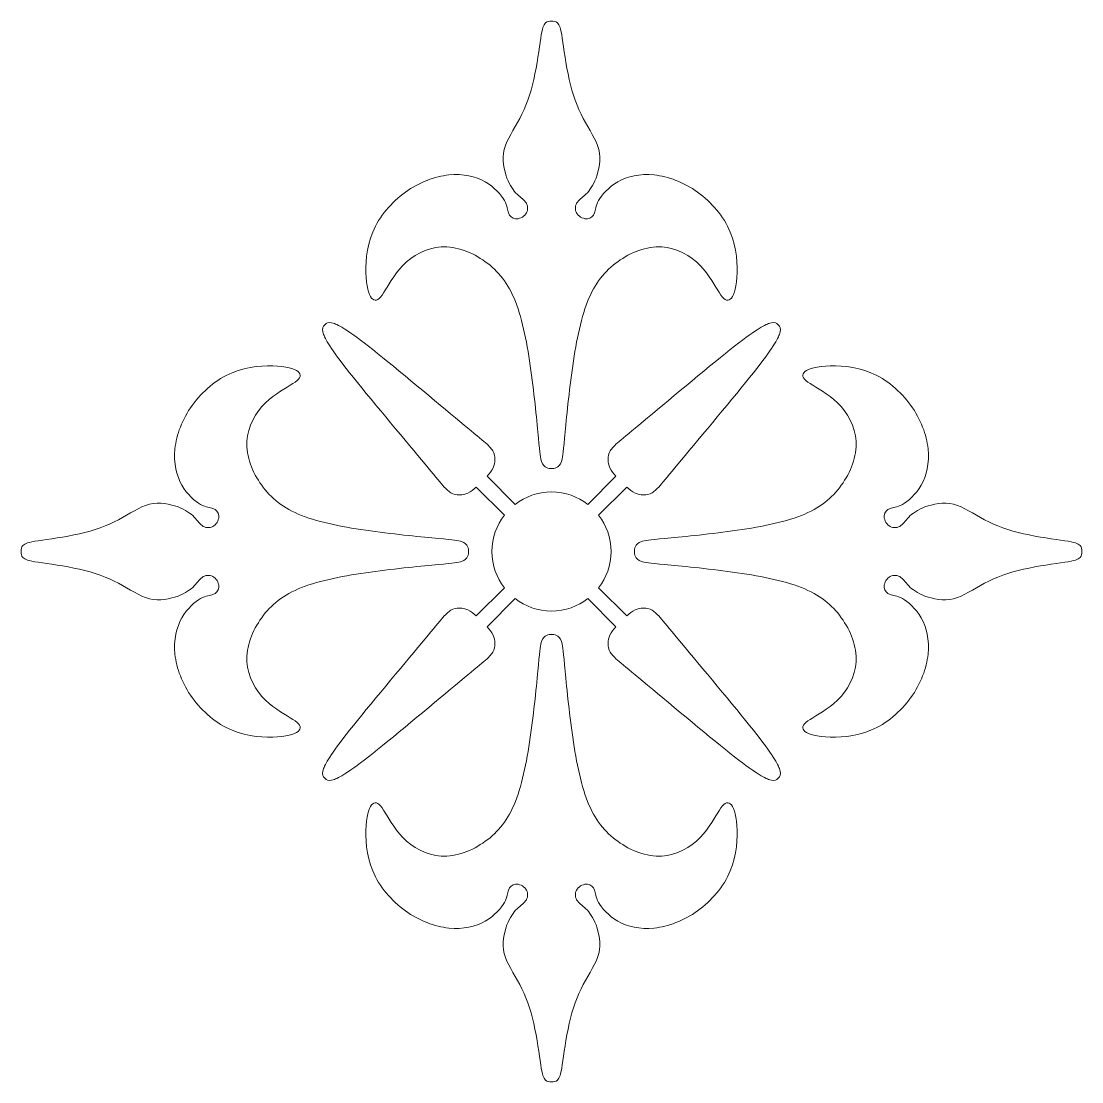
# Model space of a CAD drawing. Header units: millimetres. Extents: x 117 to 303, y -60 to 133.
# Drawn here: x 219.7 to 302.7, y 50 to 132.9 of the extents above; entities that cross this region are included whole.
import ezdxf

# ---------------------------------------------------------------- set-up
doc = ezdxf.new("R2010")
doc.units = ezdxf.units.MM
doc.header["$MEASUREMENT"] = 0
doc.layers.add('Layer 1', color=7, linetype='Continuous')

msp = doc.modelspace()

# ---------------------------------------------------------------- linework, layer by layer
at = {"layer": 'Layer 1', "lineweight": 20}
for points, knots in [([(261.2356, 132.9482), (261.0643, 132.9482), (260.8923, 132.9482), (260.7562, 132.8086), (260.7562, 132.8086), (260.6194, 132.6684), (260.5173, 132.3879), (260.3903, 131.609), (260.3903, 131.609), (260.2634, 130.8295), (260.1099, 129.5509), (259.8497, 128.3998), (259.8497, 128.3998), (259.5889, 127.2487), (259.2196, 126.224), (258.7557, 125.34), (258.7557, 125.34), (258.2913, 124.4561), (257.731, 123.7118), (257.54, 122.9201), (257.54, 122.9201), (257.349, 122.1279), (257.5279, 121.2878), (257.7535, 120.6808), (257.7535, 120.6808), (257.9791, 120.0733), (258.2526, 119.6976), (258.5388, 119.4213), (258.5388, 119.4213), (258.825, 119.1449), (259.1244, 118.966), (259.2675, 118.7087), (259.2675, 118.7087), (259.4106, 118.4514), (259.3979, 118.1138), (259.2168, 117.8663), (259.2168, 117.8663), (259.0356, 117.6182), (258.6853, 117.4584), (258.4182, 117.4803), (258.4182, 117.4803), (258.1511, 117.5028), (257.9664, 117.707), (257.8776, 117.9482), (257.8776, 117.9482), (257.7881, 118.19), (257.795, 118.4704), (257.5469, 118.9124), (257.5469, 118.9124), (257.2988, 119.3543), (256.7963, 119.959), (256.0491, 120.3785), (256.0491, 120.3785), (255.3013, 120.798), (254.3089, 121.034), (253.2057, 120.9226), (253.2057, 120.9226), (252.1019, 120.8112), (250.8862, 120.3525), (249.802, 119.5707), (249.802, 119.5707), (248.7179, 118.7883), (247.7629, 117.6811), (247.2483, 116.4475), (247.2483, 116.4475), (246.733, 115.2133), (246.6563, 113.8516), (246.7261, 112.8978), (246.7261, 112.8978), (246.7965, 111.9435), (247.0129, 111.3965), (247.2546, 111.2026), (247.2546, 111.2026), (247.4964, 111.0082), (247.7635, 111.168), (248.1034, 111.6862), (248.1034, 111.6862), (248.4438, 112.2043), (248.8575, 113.0825), (249.6076, 113.8389), (249.6076, 113.8389), (250.3582, 114.5959), (251.4464, 115.2323), (252.6166, 115.2993), (252.6166, 115.2993), (253.7873, 115.3662), (255.0405, 114.8631), (256.0549, 114.1355), (256.0549, 114.1355), (257.0698, 113.4073), (257.8458, 112.4524), (258.4147, 111.0088), (258.4147, 111.0088), (258.9842, 109.5651), (259.3472, 107.6305), (259.6264, 105.6237), (259.6264, 105.6237), (259.9063, 103.617), (260.1042, 101.5369), (260.2184, 100.3189), (260.2184, 100.3189), (260.3326, 99.1009), (260.365, 98.7443), (260.4567, 98.4933), (260.4567, 98.4933), (260.549, 98.2423), (260.7019, 98.0952), (260.8416, 98.0225), (260.8416, 98.0225), (260.9812, 97.9492), (261.1087, 97.9492), (261.2356, 97.9492)], [0, 0, 0, 0, 0.0344828, 0.0344828, 0.0344828, 0.0344828, 0.0689655, 0.0689655, 0.0689655, 0.0689655, 0.1034483, 0.1034483, 0.1034483, 0.1034483, 0.137931, 0.137931, 0.137931, 0.137931, 0.1724138, 0.1724138, 0.1724138, 0.1724138, 0.2068966, 0.2068966, 0.2068966, 0.2068966, 0.2413793, 0.2413793, 0.2413793, 0.2413793, 0.2758621, 0.2758621, 0.2758621, 0.2758621, 0.3103448, 0.3103448, 0.3103448, 0.3103448, 0.3448276, 0.3448276, 0.3448276, 0.3448276, 0.3793103, 0.3793103, 0.3793103, 0.3793103, 0.4137931, 0.4137931, 0.4137931, 0.4137931, 0.4482759, 0.4482759, 0.4482759, 0.4482759, 0.4827586, 0.4827586, 0.4827586, 0.4827586, 0.5172414, 0.5172414, 0.5172414, 0.5172414, 0.5517241, 0.5517241, 0.5517241, 0.5517241, 0.5862069, 0.5862069, 0.5862069, 0.5862069, 0.6206897, 0.6206897, 0.6206897, 0.6206897, 0.6551724, 0.6551724, 0.6551724, 0.6551724, 0.6896552, 0.6896552, 0.6896552, 0.6896552, 0.7241379, 0.7241379, 0.7241379, 0.7241379, 0.7586207, 0.7586207, 0.7586207, 0.7586207, 0.7931034, 0.7931034, 0.7931034, 0.7931034, 0.8275862, 0.8275862, 0.8275862, 0.8275862, 0.862069, 0.862069, 0.862069, 0.862069, 0.8965517, 0.8965517, 0.8965517, 0.8965517, 0.9310345, 0.9310345, 0.9310345, 0.9310345, 1, 1, 1, 1]), ([(261.2356, 132.9482), (261.407, 132.9482), (261.5789, 132.9482), (261.7151, 132.8086), (261.7151, 132.8086), (261.8519, 132.6684), (261.954, 132.3879), (262.0809, 131.609), (262.0809, 131.609), (262.2079, 130.8295), (262.3613, 129.5509), (262.6216, 128.3998), (262.6216, 128.3998), (262.8824, 127.2487), (263.2516, 126.224), (263.7155, 125.34), (263.7155, 125.34), (264.18, 124.4561), (264.7403, 123.7118), (264.9313, 122.9201), (264.9313, 122.9201), (265.1222, 122.1279), (264.9434, 121.2878), (264.7178, 120.6808), (264.7178, 120.6808), (264.4922, 120.0733), (264.2187, 119.6976), (263.9325, 119.4213), (263.9325, 119.4213), (263.6463, 119.1449), (263.3468, 118.966), (263.2037, 118.7087), (263.2037, 118.7087), (263.0607, 118.4514), (263.0733, 118.1138), (263.2545, 117.8663), (263.2545, 117.8663), (263.4357, 117.6182), (263.7859, 117.4584), (264.0531, 117.4803), (264.0531, 117.4803), (264.3202, 117.5028), (264.5049, 117.707), (264.5937, 117.9482), (264.5937, 117.9482), (264.6831, 118.19), (264.6762, 118.4704), (264.9243, 118.9124), (264.9243, 118.9124), (265.1724, 119.3543), (265.675, 119.959), (266.4222, 120.3785), (266.4222, 120.3785), (267.17, 120.798), (268.1624, 121.034), (269.2656, 120.9226), (269.2656, 120.9226), (270.3694, 120.8112), (271.5851, 120.3525), (272.6693, 119.5707), (272.6693, 119.5707), (273.7534, 118.7883), (274.7083, 117.6811), (275.223, 116.4475), (275.223, 116.4475), (275.7383, 115.2133), (275.815, 113.8516), (275.7452, 112.8978), (275.7452, 112.8978), (275.6748, 111.9435), (275.4584, 111.3965), (275.2167, 111.2026), (275.2167, 111.2026), (274.9749, 111.0082), (274.7078, 111.168), (274.3679, 111.6862), (274.3679, 111.6862), (274.0275, 112.2043), (273.6138, 113.0825), (272.8637, 113.8389), (272.8637, 113.8389), (272.113, 114.5959), (271.0248, 115.2323), (269.8547, 115.2993), (269.8547, 115.2993), (268.684, 115.3662), (267.4308, 114.8631), (266.4164, 114.1355), (266.4164, 114.1355), (265.4015, 113.4073), (264.6254, 112.4524), (264.0565, 111.0088), (264.0565, 111.0088), (263.487, 109.5651), (263.1241, 107.6305), (262.8449, 105.6237), (262.8449, 105.6237), (262.565, 103.617), (262.3671, 101.5369), (262.2529, 100.3189), (262.2529, 100.3189), (262.1386, 99.1009), (262.1063, 98.7443), (262.0146, 98.4933), (262.0146, 98.4933), (261.9223, 98.2423), (261.7694, 98.0952), (261.6297, 98.0225), (261.6297, 98.0225), (261.4901, 97.9492), (261.3626, 97.9492), (261.2356, 97.9492)], [0, 0, 0, 0, 0.0344828, 0.0344828, 0.0344828, 0.0344828, 0.0689655, 0.0689655, 0.0689655, 0.0689655, 0.1034483, 0.1034483, 0.1034483, 0.1034483, 0.137931, 0.137931, 0.137931, 0.137931, 0.1724138, 0.1724138, 0.1724138, 0.1724138, 0.2068966, 0.2068966, 0.2068966, 0.2068966, 0.2413793, 0.2413793, 0.2413793, 0.2413793, 0.2758621, 0.2758621, 0.2758621, 0.2758621, 0.3103448, 0.3103448, 0.3103448, 0.3103448, 0.3448276, 0.3448276, 0.3448276, 0.3448276, 0.3793103, 0.3793103, 0.3793103, 0.3793103, 0.4137931, 0.4137931, 0.4137931, 0.4137931, 0.4482759, 0.4482759, 0.4482759, 0.4482759, 0.4827586, 0.4827586, 0.4827586, 0.4827586, 0.5172414, 0.5172414, 0.5172414, 0.5172414, 0.5517241, 0.5517241, 0.5517241, 0.5517241, 0.5862069, 0.5862069, 0.5862069, 0.5862069, 0.6206897, 0.6206897, 0.6206897, 0.6206897, 0.6551724, 0.6551724, 0.6551724, 0.6551724, 0.6896552, 0.6896552, 0.6896552, 0.6896552, 0.7241379, 0.7241379, 0.7241379, 0.7241379, 0.7586207, 0.7586207, 0.7586207, 0.7586207, 0.7931034, 0.7931034, 0.7931034, 0.7931034, 0.8275862, 0.8275862, 0.8275862, 0.8275862, 0.862069, 0.862069, 0.862069, 0.862069, 0.8965517, 0.8965517, 0.8965517, 0.8965517, 0.9310345, 0.9310345, 0.9310345, 0.9310345, 1, 1, 1, 1]), ([(243.5076, 109.1901), (243.3738, 109.0759), (243.2399, 108.961), (243.3761, 108.5318), (243.3761, 108.5318), (243.5128, 108.1025), (243.9208, 107.3582), (245.4377, 105.4402), (245.4377, 105.4402), (246.9546, 103.5223), (249.5816, 100.4308), (251.076, 98.6277), (251.076, 98.6277), (252.571, 96.8241), (252.9345, 96.3088), (253.3632, 96.0642), (253.3632, 96.0642), (253.7925, 95.819), (254.2893, 95.8449), (254.6989, 96.0353), (254.6989, 96.0353), (254.9384, 96.1467), (255.1484, 96.3152), (255.3463, 96.5056)], [0, 0, 0, 0, 0.1428571, 0.1428571, 0.1428571, 0.1428571, 0.2857143, 0.2857143, 0.2857143, 0.2857143, 0.4285714, 0.4285714, 0.4285714, 0.4285714, 0.5714286, 0.5714286, 0.5714286, 0.5714286, 0.7142857, 0.7142857, 0.7142857, 0.7142857, 1, 1, 1, 1]), ([(243.5076, 109.1901), (243.6219, 109.324), (243.7367, 109.4578), (244.166, 109.3217), (244.166, 109.3217), (244.5953, 109.1849), (245.3396, 108.777), (247.2575, 107.2601), (247.2575, 107.2601), (249.1754, 105.7432), (252.2669, 103.1161), (254.07, 101.6217), (254.07, 101.6217), (255.8737, 100.1268), (256.3889, 99.7633), (256.6336, 99.3346), (256.6336, 99.3346), (256.8788, 98.9053), (256.8528, 98.4085), (256.6624, 97.9988), (256.6624, 97.9988), (256.5511, 97.7594), (256.3826, 97.5493), (256.1922, 97.3514)], [0, 0, 0, 0, 0.1428571, 0.1428571, 0.1428571, 0.1428571, 0.2857143, 0.2857143, 0.2857143, 0.2857143, 0.4285714, 0.4285714, 0.4285714, 0.4285714, 0.5714286, 0.5714286, 0.5714286, 0.5714286, 0.7142857, 0.7142857, 0.7142857, 0.7142857, 1, 1, 1, 1]), ([(278.9636, 109.1901), (278.8494, 109.324), (278.7346, 109.4578), (278.3053, 109.3217), (278.3053, 109.3217), (277.876, 109.1849), (277.1317, 108.777), (275.2138, 107.2601), (275.2138, 107.2601), (273.2959, 105.7432), (270.2044, 103.1161), (268.4013, 101.6217), (268.4013, 101.6217), (266.5976, 100.1268), (266.0823, 99.7633), (265.8377, 99.3346), (265.8377, 99.3346), (265.5925, 98.9053), (265.6184, 98.4085), (265.8089, 97.9988), (265.8089, 97.9988), (265.9202, 97.7594), (266.0887, 97.5493), (266.2791, 97.3514)], [0, 0, 0, 0, 0.1428571, 0.1428571, 0.1428571, 0.1428571, 0.2857143, 0.2857143, 0.2857143, 0.2857143, 0.4285714, 0.4285714, 0.4285714, 0.4285714, 0.5714286, 0.5714286, 0.5714286, 0.5714286, 0.7142857, 0.7142857, 0.7142857, 0.7142857, 1, 1, 1, 1]), ([(278.9636, 109.1901), (279.0975, 109.0759), (279.2313, 108.961), (279.0952, 108.5318), (279.0952, 108.5318), (278.9584, 108.1025), (278.5505, 107.3582), (277.0336, 105.4402), (277.0336, 105.4402), (275.5167, 103.5223), (272.8897, 100.4308), (271.3953, 98.6277), (271.3953, 98.6277), (269.9003, 96.8241), (269.5368, 96.3088), (269.1081, 96.0642), (269.1081, 96.0642), (268.6788, 95.819), (268.182, 95.8449), (267.7723, 96.0353), (267.7723, 96.0353), (267.5329, 96.1467), (267.3229, 96.3152), (267.125, 96.5056)], [0, 0, 0, 0, 0.1428571, 0.1428571, 0.1428571, 0.1428571, 0.2857143, 0.2857143, 0.2857143, 0.2857143, 0.4285714, 0.4285714, 0.4285714, 0.4285714, 0.5714286, 0.5714286, 0.5714286, 0.5714286, 0.7142857, 0.7142857, 0.7142857, 0.7142857, 1, 1, 1, 1]), ([(219.7495, 91.4621), (219.7495, 91.6335), (219.7495, 91.8054), (219.8892, 91.9416), (219.8892, 91.9416), (220.0294, 92.0783), (220.3098, 92.1805), (221.0887, 92.3074), (221.0887, 92.3074), (221.8683, 92.4343), (223.1469, 92.5878), (224.298, 92.848), (224.298, 92.848), (225.449, 93.1088), (226.4738, 93.4781), (227.3577, 93.942), (227.3577, 93.942), (228.2417, 94.4065), (228.986, 94.9667), (229.7776, 95.1577), (229.7776, 95.1577), (230.5698, 95.3487), (231.4099, 95.1698), (232.0169, 94.9442), (232.0169, 94.9442), (232.6245, 94.7186), (233.0001, 94.4451), (233.2765, 94.159), (233.2765, 94.159), (233.5529, 93.8728), (233.7317, 93.5733), (233.9891, 93.4302), (233.9891, 93.4302), (234.2464, 93.2871), (234.5839, 93.2998), (234.8315, 93.481), (234.8315, 93.481), (235.0796, 93.6622), (235.2394, 94.0124), (235.2175, 94.2795), (235.2175, 94.2795), (235.195, 94.5467), (234.9907, 94.7313), (234.7495, 94.8202), (234.7495, 94.8202), (234.5078, 94.9096), (234.2274, 94.9027), (233.7854, 95.1508), (233.7854, 95.1508), (233.3434, 95.3989), (232.7387, 95.9015), (232.3193, 96.6487), (232.3193, 96.6487), (231.8998, 97.3964), (231.6638, 98.3889), (231.7752, 99.4921), (231.7752, 99.4921), (231.8865, 100.5958), (232.3452, 101.8116), (233.127, 102.8957), (233.127, 102.8957), (233.9094, 103.9799), (235.0167, 104.9348), (236.2503, 105.4495), (236.2503, 105.4495), (237.4845, 105.9647), (238.8462, 106.0415), (239.7999, 105.9717), (239.7999, 105.9717), (240.7543, 105.9013), (241.3012, 105.6849), (241.4951, 105.4431), (241.4951, 105.4431), (241.6896, 105.2014), (241.5297, 104.9342), (241.0116, 104.5944), (241.0116, 104.5944), (240.4935, 104.254), (239.6153, 103.8403), (238.8588, 103.0902), (238.8588, 103.0902), (238.1018, 102.3395), (237.4654, 101.2513), (237.3985, 100.0812), (237.3985, 100.0812), (237.3316, 98.9105), (237.8347, 97.6572), (238.5623, 96.6429), (238.5623, 96.6429), (239.2904, 95.628), (240.2454, 94.8519), (241.689, 94.283), (241.689, 94.283), (243.1326, 93.7135), (245.0672, 93.3506), (247.074, 93.0713), (247.074, 93.0713), (249.0808, 92.7915), (251.1608, 92.5936), (252.3789, 92.4793), (252.3789, 92.4793), (253.5969, 92.3651), (253.9535, 92.3328), (254.2044, 92.241), (254.2044, 92.241), (254.4554, 92.1487), (254.6026, 91.9958), (254.6753, 91.8562), (254.6753, 91.8562), (254.7485, 91.7166), (254.7485, 91.589), (254.7485, 91.4621)], [0, 0, 0, 0, 0.0344828, 0.0344828, 0.0344828, 0.0344828, 0.0689655, 0.0689655, 0.0689655, 0.0689655, 0.1034483, 0.1034483, 0.1034483, 0.1034483, 0.137931, 0.137931, 0.137931, 0.137931, 0.1724138, 0.1724138, 0.1724138, 0.1724138, 0.2068966, 0.2068966, 0.2068966, 0.2068966, 0.2413793, 0.2413793, 0.2413793, 0.2413793, 0.2758621, 0.2758621, 0.2758621, 0.2758621, 0.3103448, 0.3103448, 0.3103448, 0.3103448, 0.3448276, 0.3448276, 0.3448276, 0.3448276, 0.3793103, 0.3793103, 0.3793103, 0.3793103, 0.4137931, 0.4137931, 0.4137931, 0.4137931, 0.4482759, 0.4482759, 0.4482759, 0.4482759, 0.4827586, 0.4827586, 0.4827586, 0.4827586, 0.5172414, 0.5172414, 0.5172414, 0.5172414, 0.5517241, 0.5517241, 0.5517241, 0.5517241, 0.5862069, 0.5862069, 0.5862069, 0.5862069, 0.6206897, 0.6206897, 0.6206897, 0.6206897, 0.6551724, 0.6551724, 0.6551724, 0.6551724, 0.6896552, 0.6896552, 0.6896552, 0.6896552, 0.7241379, 0.7241379, 0.7241379, 0.7241379, 0.7586207, 0.7586207, 0.7586207, 0.7586207, 0.7931034, 0.7931034, 0.7931034, 0.7931034, 0.8275862, 0.8275862, 0.8275862, 0.8275862, 0.862069, 0.862069, 0.862069, 0.862069, 0.8965517, 0.8965517, 0.8965517, 0.8965517, 0.9310345, 0.9310345, 0.9310345, 0.9310345, 1, 1, 1, 1]), ([(302.7217, 91.4621), (302.7217, 91.6335), (302.7217, 91.8054), (302.5821, 91.9416), (302.5821, 91.9416), (302.4419, 92.0783), (302.1615, 92.1805), (301.3825, 92.3074), (301.3825, 92.3074), (300.603, 92.4343), (299.3244, 92.5878), (298.1733, 92.848), (298.1733, 92.848), (297.0222, 93.1088), (295.9975, 93.4781), (295.1135, 93.942), (295.1135, 93.942), (294.2296, 94.4065), (293.4853, 94.9667), (292.6937, 95.1577), (292.6937, 95.1577), (291.9014, 95.3487), (291.0614, 95.1698), (290.4544, 94.9442), (290.4544, 94.9442), (289.8468, 94.7186), (289.4712, 94.4451), (289.1948, 94.159), (289.1948, 94.159), (288.9184, 93.8728), (288.7395, 93.5733), (288.4822, 93.4302), (288.4822, 93.4302), (288.2249, 93.2871), (287.8873, 93.2998), (287.6398, 93.481), (287.6398, 93.481), (287.3917, 93.6622), (287.2319, 94.0124), (287.2538, 94.2795), (287.2538, 94.2795), (287.2763, 94.5467), (287.4806, 94.7313), (287.7217, 94.8202), (287.7217, 94.8202), (287.9635, 94.9096), (288.2439, 94.9027), (288.6859, 95.1508), (288.6859, 95.1508), (289.1279, 95.3989), (289.7325, 95.9015), (290.152, 96.6487), (290.152, 96.6487), (290.5715, 97.3964), (290.8075, 98.3889), (290.6961, 99.4921), (290.6961, 99.4921), (290.5848, 100.5958), (290.1261, 101.8116), (289.3442, 102.8957), (289.3442, 102.8957), (288.5618, 103.9799), (287.4546, 104.9348), (286.221, 105.4495), (286.221, 105.4495), (284.9868, 105.9647), (283.6251, 106.0415), (282.6714, 105.9717), (282.6714, 105.9717), (281.717, 105.9013), (281.17, 105.6849), (280.9762, 105.4431), (280.9762, 105.4431), (280.7817, 105.2014), (280.9415, 104.9342), (281.4597, 104.5944), (281.4597, 104.5944), (281.9778, 104.254), (282.856, 103.8403), (283.6124, 103.0902), (283.6124, 103.0902), (284.3694, 102.3395), (285.0059, 101.2513), (285.0728, 100.0812), (285.0728, 100.0812), (285.1397, 98.9105), (284.6366, 97.6572), (283.909, 96.6429), (283.909, 96.6429), (283.1808, 95.628), (282.2259, 94.8519), (280.7823, 94.283), (280.7823, 94.283), (279.3387, 93.7135), (277.404, 93.3506), (275.3973, 93.0713), (275.3973, 93.0713), (273.3905, 92.7915), (271.3104, 92.5936), (270.0924, 92.4793), (270.0924, 92.4793), (268.8744, 92.3651), (268.5178, 92.3328), (268.2668, 92.241), (268.2668, 92.241), (268.0158, 92.1487), (267.8687, 91.9958), (267.796, 91.8562), (267.796, 91.8562), (267.7227, 91.7166), (267.7227, 91.589), (267.7227, 91.4621)], [0, 0, 0, 0, 0.0344828, 0.0344828, 0.0344828, 0.0344828, 0.0689655, 0.0689655, 0.0689655, 0.0689655, 0.1034483, 0.1034483, 0.1034483, 0.1034483, 0.137931, 0.137931, 0.137931, 0.137931, 0.1724138, 0.1724138, 0.1724138, 0.1724138, 0.2068966, 0.2068966, 0.2068966, 0.2068966, 0.2413793, 0.2413793, 0.2413793, 0.2413793, 0.2758621, 0.2758621, 0.2758621, 0.2758621, 0.3103448, 0.3103448, 0.3103448, 0.3103448, 0.3448276, 0.3448276, 0.3448276, 0.3448276, 0.3793103, 0.3793103, 0.3793103, 0.3793103, 0.4137931, 0.4137931, 0.4137931, 0.4137931, 0.4482759, 0.4482759, 0.4482759, 0.4482759, 0.4827586, 0.4827586, 0.4827586, 0.4827586, 0.5172414, 0.5172414, 0.5172414, 0.5172414, 0.5517241, 0.5517241, 0.5517241, 0.5517241, 0.5862069, 0.5862069, 0.5862069, 0.5862069, 0.6206897, 0.6206897, 0.6206897, 0.6206897, 0.6551724, 0.6551724, 0.6551724, 0.6551724, 0.6896552, 0.6896552, 0.6896552, 0.6896552, 0.7241379, 0.7241379, 0.7241379, 0.7241379, 0.7586207, 0.7586207, 0.7586207, 0.7586207, 0.7931034, 0.7931034, 0.7931034, 0.7931034, 0.8275862, 0.8275862, 0.8275862, 0.8275862, 0.862069, 0.862069, 0.862069, 0.862069, 0.8965517, 0.8965517, 0.8965517, 0.8965517, 0.9310345, 0.9310345, 0.9310345, 0.9310345, 1, 1, 1, 1]), ([(258.3934, 95.1508), (259.1792, 95.7572), (260.1653, 96.1184), (261.2356, 96.1184), (261.2356, 96.1184), (262.306, 96.1184), (263.292, 95.7572), (264.0779, 95.1508)], [0, 0, 0, 0, 0.3333333, 0.3333333, 0.3333333, 0.3333333, 1, 1, 1, 1]), ([(257.5469, 88.6199), (256.9405, 89.4057), (256.5793, 90.3918), (256.5793, 91.4621), (256.5793, 91.4621), (256.5793, 92.5318), (256.9411, 93.5179), (257.5469, 94.3044)], [0, 0, 0, 0, 0.3333333, 0.3333333, 0.3333333, 0.3333333, 1, 1, 1, 1]), ([(264.9243, 94.3044), (265.5302, 93.5179), (265.8919, 92.5318), (265.8919, 91.4621), (265.8919, 91.4621), (265.8919, 90.3924), (265.5302, 89.4063), (264.9243, 88.6199)], [0, 0, 0, 0, 0.3333333, 0.3333333, 0.3333333, 0.3333333, 1, 1, 1, 1]), ([(219.7495, 91.4621), (219.7495, 91.2907), (219.7495, 91.1188), (219.8892, 90.9826), (219.8892, 90.9826), (220.0294, 90.8459), (220.3098, 90.7438), (221.0887, 90.6168), (221.0887, 90.6168), (221.8683, 90.4899), (223.1469, 90.3364), (224.298, 90.0762), (224.298, 90.0762), (225.449, 89.8154), (226.4738, 89.4461), (227.3577, 88.9822), (227.3577, 88.9822), (228.2417, 88.5177), (228.986, 87.9575), (229.7776, 87.7665), (229.7776, 87.7665), (230.5698, 87.5755), (231.4099, 87.7544), (232.0169, 87.98), (232.0169, 87.98), (232.6245, 88.2056), (233.0001, 88.4791), (233.2765, 88.7653), (233.2765, 88.7653), (233.5529, 89.0515), (233.7317, 89.3509), (233.9891, 89.494), (233.9891, 89.494), (234.2464, 89.6371), (234.5839, 89.6244), (234.8315, 89.4432), (234.8315, 89.4432), (235.0796, 89.2621), (235.2394, 88.9118), (235.2175, 88.6447), (235.2175, 88.6447), (235.195, 88.3775), (234.9907, 88.1929), (234.7495, 88.104), (234.7495, 88.104), (234.5078, 88.0146), (234.2274, 88.0215), (233.7854, 87.7734), (233.7854, 87.7734), (233.3434, 87.5253), (232.7387, 87.0228), (232.3193, 86.2756), (232.3193, 86.2756), (231.8998, 85.5278), (231.6638, 84.5354), (231.7752, 83.4322), (231.7752, 83.4322), (231.8865, 82.3284), (232.3452, 81.1127), (233.127, 80.0285), (233.127, 80.0285), (233.9094, 78.9443), (235.0167, 77.9894), (236.2503, 77.4747), (236.2503, 77.4747), (237.4845, 76.9595), (238.8462, 76.8828), (239.7999, 76.9526), (239.7999, 76.9526), (240.7543, 77.023), (241.3012, 77.2393), (241.4951, 77.4811), (241.4951, 77.4811), (241.6896, 77.7228), (241.5297, 77.99), (241.0116, 78.3298), (241.0116, 78.3298), (240.4935, 78.6703), (239.6153, 79.084), (238.8588, 79.8341), (238.8588, 79.8341), (238.1018, 80.5847), (237.4654, 81.6729), (237.3985, 82.843), (237.3985, 82.843), (237.3316, 84.0138), (237.8347, 85.267), (238.5623, 86.2813), (238.5623, 86.2813), (239.2904, 87.2963), (240.2454, 88.0723), (241.689, 88.6412), (241.689, 88.6412), (243.1326, 89.2107), (245.0672, 89.5736), (247.074, 89.8529), (247.074, 89.8529), (249.0808, 90.1327), (251.1608, 90.3306), (252.3789, 90.4449), (252.3789, 90.4449), (253.5969, 90.5591), (253.9535, 90.5914), (254.2044, 90.6832), (254.2044, 90.6832), (254.4554, 90.7755), (254.6026, 90.9284), (254.6753, 91.068), (254.6753, 91.068), (254.7485, 91.2077), (254.7485, 91.3352), (254.7485, 91.4621)], [0, 0, 0, 0, 0.0344828, 0.0344828, 0.0344828, 0.0344828, 0.0689655, 0.0689655, 0.0689655, 0.0689655, 0.1034483, 0.1034483, 0.1034483, 0.1034483, 0.137931, 0.137931, 0.137931, 0.137931, 0.1724138, 0.1724138, 0.1724138, 0.1724138, 0.2068966, 0.2068966, 0.2068966, 0.2068966, 0.2413793, 0.2413793, 0.2413793, 0.2413793, 0.2758621, 0.2758621, 0.2758621, 0.2758621, 0.3103448, 0.3103448, 0.3103448, 0.3103448, 0.3448276, 0.3448276, 0.3448276, 0.3448276, 0.3793103, 0.3793103, 0.3793103, 0.3793103, 0.4137931, 0.4137931, 0.4137931, 0.4137931, 0.4482759, 0.4482759, 0.4482759, 0.4482759, 0.4827586, 0.4827586, 0.4827586, 0.4827586, 0.5172414, 0.5172414, 0.5172414, 0.5172414, 0.5517241, 0.5517241, 0.5517241, 0.5517241, 0.5862069, 0.5862069, 0.5862069, 0.5862069, 0.6206897, 0.6206897, 0.6206897, 0.6206897, 0.6551724, 0.6551724, 0.6551724, 0.6551724, 0.6896552, 0.6896552, 0.6896552, 0.6896552, 0.7241379, 0.7241379, 0.7241379, 0.7241379, 0.7586207, 0.7586207, 0.7586207, 0.7586207, 0.7931034, 0.7931034, 0.7931034, 0.7931034, 0.8275862, 0.8275862, 0.8275862, 0.8275862, 0.862069, 0.862069, 0.862069, 0.862069, 0.8965517, 0.8965517, 0.8965517, 0.8965517, 0.9310345, 0.9310345, 0.9310345, 0.9310345, 1, 1, 1, 1]), ([(302.7217, 91.4621), (302.7217, 91.2907), (302.7217, 91.1188), (302.5821, 90.9826), (302.5821, 90.9826), (302.4419, 90.8459), (302.1615, 90.7438), (301.3825, 90.6168), (301.3825, 90.6168), (300.603, 90.4899), (299.3244, 90.3364), (298.1733, 90.0762), (298.1733, 90.0762), (297.0222, 89.8154), (295.9975, 89.4461), (295.1135, 88.9822), (295.1135, 88.9822), (294.2296, 88.5177), (293.4853, 87.9575), (292.6937, 87.7665), (292.6937, 87.7665), (291.9014, 87.5755), (291.0614, 87.7544), (290.4544, 87.98), (290.4544, 87.98), (289.8468, 88.2056), (289.4712, 88.4791), (289.1948, 88.7653), (289.1948, 88.7653), (288.9184, 89.0515), (288.7395, 89.3509), (288.4822, 89.494), (288.4822, 89.494), (288.2249, 89.6371), (287.8873, 89.6244), (287.6398, 89.4432), (287.6398, 89.4432), (287.3917, 89.2621), (287.2319, 88.9118), (287.2538, 88.6447), (287.2538, 88.6447), (287.2763, 88.3775), (287.4806, 88.1929), (287.7217, 88.104), (287.7217, 88.104), (287.9635, 88.0146), (288.2439, 88.0215), (288.6859, 87.7734), (288.6859, 87.7734), (289.1279, 87.5253), (289.7325, 87.0228), (290.152, 86.2756), (290.152, 86.2756), (290.5715, 85.5278), (290.8075, 84.5354), (290.6961, 83.4322), (290.6961, 83.4322), (290.5848, 82.3284), (290.1261, 81.1127), (289.3442, 80.0285), (289.3442, 80.0285), (288.5618, 78.9443), (287.4546, 77.9894), (286.221, 77.4747), (286.221, 77.4747), (284.9868, 76.9595), (283.6251, 76.8828), (282.6714, 76.9526), (282.6714, 76.9526), (281.717, 77.023), (281.17, 77.2393), (280.9762, 77.4811), (280.9762, 77.4811), (280.7817, 77.7228), (280.9415, 77.99), (281.4597, 78.3298), (281.4597, 78.3298), (281.9778, 78.6703), (282.856, 79.084), (283.6124, 79.8341), (283.6124, 79.8341), (284.3694, 80.5847), (285.0059, 81.6729), (285.0728, 82.843), (285.0728, 82.843), (285.1397, 84.0138), (284.6366, 85.267), (283.909, 86.2813), (283.909, 86.2813), (283.1808, 87.2963), (282.2259, 88.0723), (280.7823, 88.6412), (280.7823, 88.6412), (279.3387, 89.2107), (277.404, 89.5736), (275.3973, 89.8529), (275.3973, 89.8529), (273.3905, 90.1327), (271.3104, 90.3306), (270.0924, 90.4449), (270.0924, 90.4449), (268.8744, 90.5591), (268.5178, 90.5914), (268.2668, 90.6832), (268.2668, 90.6832), (268.0158, 90.7755), (267.8687, 90.9284), (267.796, 91.068), (267.796, 91.068), (267.7227, 91.2077), (267.7227, 91.3352), (267.7227, 91.4621)], [0, 0, 0, 0, 0.0344828, 0.0344828, 0.0344828, 0.0344828, 0.0689655, 0.0689655, 0.0689655, 0.0689655, 0.1034483, 0.1034483, 0.1034483, 0.1034483, 0.137931, 0.137931, 0.137931, 0.137931, 0.1724138, 0.1724138, 0.1724138, 0.1724138, 0.2068966, 0.2068966, 0.2068966, 0.2068966, 0.2413793, 0.2413793, 0.2413793, 0.2413793, 0.2758621, 0.2758621, 0.2758621, 0.2758621, 0.3103448, 0.3103448, 0.3103448, 0.3103448, 0.3448276, 0.3448276, 0.3448276, 0.3448276, 0.3793103, 0.3793103, 0.3793103, 0.3793103, 0.4137931, 0.4137931, 0.4137931, 0.4137931, 0.4482759, 0.4482759, 0.4482759, 0.4482759, 0.4827586, 0.4827586, 0.4827586, 0.4827586, 0.5172414, 0.5172414, 0.5172414, 0.5172414, 0.5517241, 0.5517241, 0.5517241, 0.5517241, 0.5862069, 0.5862069, 0.5862069, 0.5862069, 0.6206897, 0.6206897, 0.6206897, 0.6206897, 0.6551724, 0.6551724, 0.6551724, 0.6551724, 0.6896552, 0.6896552, 0.6896552, 0.6896552, 0.7241379, 0.7241379, 0.7241379, 0.7241379, 0.7586207, 0.7586207, 0.7586207, 0.7586207, 0.7931034, 0.7931034, 0.7931034, 0.7931034, 0.8275862, 0.8275862, 0.8275862, 0.8275862, 0.862069, 0.862069, 0.862069, 0.862069, 0.8965517, 0.8965517, 0.8965517, 0.8965517, 0.9310345, 0.9310345, 0.9310345, 0.9310345, 1, 1, 1, 1]), ([(264.0779, 87.7734), (263.292, 87.167), (262.306, 86.8058), (261.2356, 86.8058), (261.2356, 86.8058), (260.1659, 86.8058), (259.1798, 87.1676), (258.3934, 87.7734)], [0, 0, 0, 0, 0.3333333, 0.3333333, 0.3333333, 0.3333333, 1, 1, 1, 1]), ([(243.5076, 73.7341), (243.3738, 73.8484), (243.2399, 73.9632), (243.3761, 74.3925), (243.3761, 74.3925), (243.5128, 74.8217), (243.9208, 75.5661), (245.4377, 77.484), (245.4377, 77.484), (246.9546, 79.4019), (249.5816, 82.4934), (251.076, 84.2965), (251.076, 84.2965), (252.571, 86.1002), (252.9345, 86.6154), (253.3632, 86.86), (253.3632, 86.86), (253.7925, 87.1053), (254.2893, 87.0793), (254.6989, 86.8889), (254.6989, 86.8889), (254.9384, 86.7775), (255.1484, 86.6091), (255.3463, 86.4187)], [0, 0, 0, 0, 0.1428571, 0.1428571, 0.1428571, 0.1428571, 0.2857143, 0.2857143, 0.2857143, 0.2857143, 0.4285714, 0.4285714, 0.4285714, 0.4285714, 0.5714286, 0.5714286, 0.5714286, 0.5714286, 0.7142857, 0.7142857, 0.7142857, 0.7142857, 1, 1, 1, 1]), ([(278.9636, 73.7341), (279.0975, 73.8484), (279.2313, 73.9632), (279.0952, 74.3925), (279.0952, 74.3925), (278.9584, 74.8217), (278.5505, 75.5661), (277.0336, 77.484), (277.0336, 77.484), (275.5167, 79.4019), (272.8897, 82.4934), (271.3953, 84.2965), (271.3953, 84.2965), (269.9003, 86.1002), (269.5368, 86.6154), (269.1081, 86.86), (269.1081, 86.86), (268.6788, 87.1053), (268.182, 87.0793), (267.7723, 86.8889), (267.7723, 86.8889), (267.5329, 86.7775), (267.3229, 86.6091), (267.125, 86.4187)], [0, 0, 0, 0, 0.1428571, 0.1428571, 0.1428571, 0.1428571, 0.2857143, 0.2857143, 0.2857143, 0.2857143, 0.4285714, 0.4285714, 0.4285714, 0.4285714, 0.5714286, 0.5714286, 0.5714286, 0.5714286, 0.7142857, 0.7142857, 0.7142857, 0.7142857, 1, 1, 1, 1]), ([(243.5076, 73.7341), (243.6219, 73.6003), (243.7367, 73.4664), (244.166, 73.6026), (244.166, 73.6026), (244.5953, 73.7393), (245.3396, 74.1472), (247.2575, 75.6642), (247.2575, 75.6642), (249.1754, 77.1811), (252.2669, 79.8081), (254.07, 81.3025), (254.07, 81.3025), (255.8737, 82.7975), (256.3889, 83.161), (256.6336, 83.5897), (256.6336, 83.5897), (256.8788, 84.019), (256.8528, 84.5157), (256.6624, 84.9254), (256.6624, 84.9254), (256.5511, 85.1649), (256.3826, 85.3749), (256.1922, 85.5728)], [0, 0, 0, 0, 0.1428571, 0.1428571, 0.1428571, 0.1428571, 0.2857143, 0.2857143, 0.2857143, 0.2857143, 0.4285714, 0.4285714, 0.4285714, 0.4285714, 0.5714286, 0.5714286, 0.5714286, 0.5714286, 0.7142857, 0.7142857, 0.7142857, 0.7142857, 1, 1, 1, 1]), ([(278.9636, 73.7341), (278.8494, 73.6003), (278.7346, 73.4664), (278.3053, 73.6026), (278.3053, 73.6026), (277.876, 73.7393), (277.1317, 74.1472), (275.2138, 75.6642), (275.2138, 75.6642), (273.2959, 77.1811), (270.2044, 79.8081), (268.4013, 81.3025), (268.4013, 81.3025), (266.5976, 82.7975), (266.0823, 83.161), (265.8377, 83.5897), (265.8377, 83.5897), (265.5925, 84.019), (265.6184, 84.5157), (265.8089, 84.9254), (265.8089, 84.9254), (265.9202, 85.1649), (266.0887, 85.3749), (266.2791, 85.5728)], [0, 0, 0, 0, 0.1428571, 0.1428571, 0.1428571, 0.1428571, 0.2857143, 0.2857143, 0.2857143, 0.2857143, 0.4285714, 0.4285714, 0.4285714, 0.4285714, 0.5714286, 0.5714286, 0.5714286, 0.5714286, 0.7142857, 0.7142857, 0.7142857, 0.7142857, 1, 1, 1, 1]), ([(261.2356, 49.976), (261.0643, 49.976), (260.8923, 49.976), (260.7562, 50.1157), (260.7562, 50.1157), (260.6194, 50.2559), (260.5173, 50.5363), (260.3903, 51.3152), (260.3903, 51.3152), (260.2634, 52.0947), (260.1099, 53.3733), (259.8497, 54.5244), (259.8497, 54.5244), (259.5889, 55.6755), (259.2196, 56.7003), (258.7557, 57.5842), (258.7557, 57.5842), (258.2913, 58.4681), (257.731, 59.2125), (257.54, 60.0041), (257.54, 60.0041), (257.349, 60.7963), (257.5279, 61.6364), (257.7535, 62.2434), (257.7535, 62.2434), (257.9791, 62.851), (258.2526, 63.2266), (258.5388, 63.503), (258.5388, 63.503), (258.825, 63.7793), (259.1244, 63.9582), (259.2675, 64.2155), (259.2675, 64.2155), (259.4106, 64.4729), (259.3979, 64.8104), (259.2168, 65.0579), (259.2168, 65.0579), (259.0356, 65.306), (258.6853, 65.4659), (258.4182, 65.4439), (258.4182, 65.4439), (258.1511, 65.4214), (257.9664, 65.2172), (257.8776, 64.976), (257.8776, 64.976), (257.7881, 64.7342), (257.795, 64.4538), (257.5469, 64.0119), (257.5469, 64.0119), (257.2988, 63.5699), (256.7963, 62.9652), (256.0491, 62.5457), (256.0491, 62.5457), (255.3013, 62.1263), (254.3089, 61.8903), (253.2057, 62.0016), (253.2057, 62.0016), (252.1019, 62.113), (250.8862, 62.5717), (249.802, 63.3535), (249.802, 63.3535), (248.7179, 64.1359), (247.7629, 65.2432), (247.2483, 66.4768), (247.2483, 66.4768), (246.733, 67.7109), (246.6563, 69.0726), (246.7261, 70.0264), (246.7261, 70.0264), (246.7965, 70.9807), (247.0129, 71.5277), (247.2546, 71.7216), (247.2546, 71.7216), (247.4964, 71.916), (247.7635, 71.7562), (248.1034, 71.2381), (248.1034, 71.2381), (248.4438, 70.7199), (248.8575, 69.8418), (249.6076, 69.0853), (249.6076, 69.0853), (250.3582, 68.3283), (251.4464, 67.6919), (252.6166, 67.625), (252.6166, 67.625), (253.7873, 67.558), (255.0405, 68.0612), (256.0549, 68.7888), (256.0549, 68.7888), (257.0698, 69.5169), (257.8458, 70.4718), (258.4147, 71.9155), (258.4147, 71.9155), (258.9842, 73.3591), (259.3472, 75.2937), (259.6264, 77.3005), (259.6264, 77.3005), (259.9063, 79.3073), (260.1042, 81.3873), (260.2184, 82.6053), (260.2184, 82.6053), (260.3326, 83.8234), (260.365, 84.1799), (260.4567, 84.4309), (260.4567, 84.4309), (260.549, 84.6819), (260.7019, 84.829), (260.8416, 84.9017), (260.8416, 84.9017), (260.9812, 84.975), (261.1087, 84.975), (261.2356, 84.975)], [0, 0, 0, 0, 0.0344828, 0.0344828, 0.0344828, 0.0344828, 0.0689655, 0.0689655, 0.0689655, 0.0689655, 0.1034483, 0.1034483, 0.1034483, 0.1034483, 0.137931, 0.137931, 0.137931, 0.137931, 0.1724138, 0.1724138, 0.1724138, 0.1724138, 0.2068966, 0.2068966, 0.2068966, 0.2068966, 0.2413793, 0.2413793, 0.2413793, 0.2413793, 0.2758621, 0.2758621, 0.2758621, 0.2758621, 0.3103448, 0.3103448, 0.3103448, 0.3103448, 0.3448276, 0.3448276, 0.3448276, 0.3448276, 0.3793103, 0.3793103, 0.3793103, 0.3793103, 0.4137931, 0.4137931, 0.4137931, 0.4137931, 0.4482759, 0.4482759, 0.4482759, 0.4482759, 0.4827586, 0.4827586, 0.4827586, 0.4827586, 0.5172414, 0.5172414, 0.5172414, 0.5172414, 0.5517241, 0.5517241, 0.5517241, 0.5517241, 0.5862069, 0.5862069, 0.5862069, 0.5862069, 0.6206897, 0.6206897, 0.6206897, 0.6206897, 0.6551724, 0.6551724, 0.6551724, 0.6551724, 0.6896552, 0.6896552, 0.6896552, 0.6896552, 0.7241379, 0.7241379, 0.7241379, 0.7241379, 0.7586207, 0.7586207, 0.7586207, 0.7586207, 0.7931034, 0.7931034, 0.7931034, 0.7931034, 0.8275862, 0.8275862, 0.8275862, 0.8275862, 0.862069, 0.862069, 0.862069, 0.862069, 0.8965517, 0.8965517, 0.8965517, 0.8965517, 0.9310345, 0.9310345, 0.9310345, 0.9310345, 1, 1, 1, 1]), ([(261.2356, 49.976), (261.407, 49.976), (261.5789, 49.976), (261.7151, 50.1157), (261.7151, 50.1157), (261.8519, 50.2559), (261.954, 50.5363), (262.0809, 51.3152), (262.0809, 51.3152), (262.2079, 52.0947), (262.3613, 53.3733), (262.6216, 54.5244), (262.6216, 54.5244), (262.8824, 55.6755), (263.2516, 56.7003), (263.7155, 57.5842), (263.7155, 57.5842), (264.18, 58.4681), (264.7403, 59.2125), (264.9313, 60.0041), (264.9313, 60.0041), (265.1222, 60.7963), (264.9434, 61.6364), (264.7178, 62.2434), (264.7178, 62.2434), (264.4922, 62.851), (264.2187, 63.2266), (263.9325, 63.503), (263.9325, 63.503), (263.6463, 63.7793), (263.3468, 63.9582), (263.2037, 64.2155), (263.2037, 64.2155), (263.0607, 64.4729), (263.0733, 64.8104), (263.2545, 65.0579), (263.2545, 65.0579), (263.4357, 65.306), (263.7859, 65.4659), (264.0531, 65.4439), (264.0531, 65.4439), (264.3202, 65.4214), (264.5049, 65.2172), (264.5937, 64.976), (264.5937, 64.976), (264.6831, 64.7342), (264.6762, 64.4538), (264.9243, 64.0119), (264.9243, 64.0119), (265.1724, 63.5699), (265.675, 62.9652), (266.4222, 62.5457), (266.4222, 62.5457), (267.17, 62.1263), (268.1624, 61.8903), (269.2656, 62.0016), (269.2656, 62.0016), (270.3694, 62.113), (271.5851, 62.5717), (272.6693, 63.3535), (272.6693, 63.3535), (273.7534, 64.1359), (274.7083, 65.2432), (275.223, 66.4768), (275.223, 66.4768), (275.7383, 67.7109), (275.815, 69.0726), (275.7452, 70.0264), (275.7452, 70.0264), (275.6748, 70.9807), (275.4584, 71.5277), (275.2167, 71.7216), (275.2167, 71.7216), (274.9749, 71.916), (274.7078, 71.7562), (274.3679, 71.2381), (274.3679, 71.2381), (274.0275, 70.7199), (273.6138, 69.8418), (272.8637, 69.0853), (272.8637, 69.0853), (272.113, 68.3283), (271.0248, 67.6919), (269.8547, 67.625), (269.8547, 67.625), (268.684, 67.558), (267.4308, 68.0612), (266.4164, 68.7888), (266.4164, 68.7888), (265.4015, 69.5169), (264.6254, 70.4718), (264.0565, 71.9155), (264.0565, 71.9155), (263.487, 73.3591), (263.1241, 75.2937), (262.8449, 77.3005), (262.8449, 77.3005), (262.565, 79.3073), (262.3671, 81.3873), (262.2529, 82.6053), (262.2529, 82.6053), (262.1386, 83.8234), (262.1063, 84.1799), (262.0146, 84.4309), (262.0146, 84.4309), (261.9223, 84.6819), (261.7694, 84.829), (261.6297, 84.9017), (261.6297, 84.9017), (261.4901, 84.975), (261.3626, 84.975), (261.2356, 84.975)], [0, 0, 0, 0, 0.0344828, 0.0344828, 0.0344828, 0.0344828, 0.0689655, 0.0689655, 0.0689655, 0.0689655, 0.1034483, 0.1034483, 0.1034483, 0.1034483, 0.137931, 0.137931, 0.137931, 0.137931, 0.1724138, 0.1724138, 0.1724138, 0.1724138, 0.2068966, 0.2068966, 0.2068966, 0.2068966, 0.2413793, 0.2413793, 0.2413793, 0.2413793, 0.2758621, 0.2758621, 0.2758621, 0.2758621, 0.3103448, 0.3103448, 0.3103448, 0.3103448, 0.3448276, 0.3448276, 0.3448276, 0.3448276, 0.3793103, 0.3793103, 0.3793103, 0.3793103, 0.4137931, 0.4137931, 0.4137931, 0.4137931, 0.4482759, 0.4482759, 0.4482759, 0.4482759, 0.4827586, 0.4827586, 0.4827586, 0.4827586, 0.5172414, 0.5172414, 0.5172414, 0.5172414, 0.5517241, 0.5517241, 0.5517241, 0.5517241, 0.5862069, 0.5862069, 0.5862069, 0.5862069, 0.6206897, 0.6206897, 0.6206897, 0.6206897, 0.6551724, 0.6551724, 0.6551724, 0.6551724, 0.6896552, 0.6896552, 0.6896552, 0.6896552, 0.7241379, 0.7241379, 0.7241379, 0.7241379, 0.7586207, 0.7586207, 0.7586207, 0.7586207, 0.7931034, 0.7931034, 0.7931034, 0.7931034, 0.8275862, 0.8275862, 0.8275862, 0.8275862, 0.862069, 0.862069, 0.862069, 0.862069, 0.8965517, 0.8965517, 0.8965517, 0.8965517, 0.9310345, 0.9310345, 0.9310345, 0.9310345, 1, 1, 1, 1])]:
    msp.add_open_spline(points, degree=3, knots=knots, dxfattribs=at)
for points in [[(258.3934, 95.1508), (258.3934, 95.1508), (256.1928, 97.3509), (256.1928, 97.3509)], [(264.0779, 95.1508), (264.0779, 95.1508), (266.2785, 97.3509), (266.2785, 97.3509)], [(257.5469, 94.3044), (257.5469, 94.3044), (255.3469, 96.505), (255.3469, 96.505)], [(264.9243, 94.3044), (264.9243, 94.3044), (267.1244, 96.505), (267.1244, 96.505)], [(257.5469, 88.6199), (257.5469, 88.6199), (255.3469, 86.4192), (255.3469, 86.4192)], [(264.9243, 88.6199), (264.9243, 88.6199), (267.1244, 86.4192), (267.1244, 86.4192)], [(258.3934, 87.7734), (258.3934, 87.7734), (256.1928, 85.5734), (256.1928, 85.5734)], [(264.0779, 87.7734), (264.0779, 87.7734), (266.2785, 85.5734), (266.2785, 85.5734)]]:
    msp.add_open_spline(points, degree=3, dxfattribs=at)

doc.saveas('drawing.dxf')
